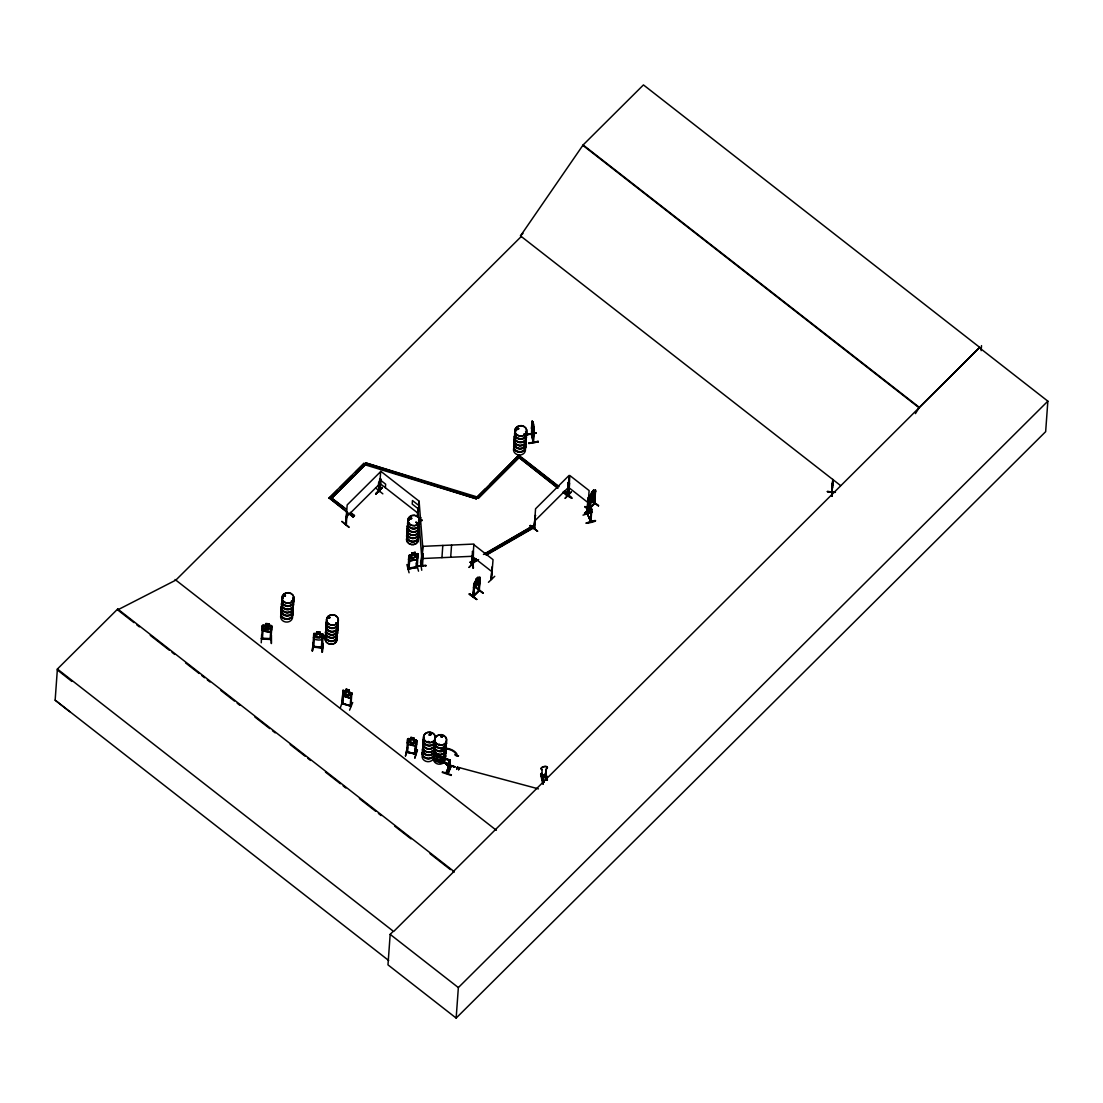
<?xml version="1.0" encoding="UTF-8"?>
<svg xmlns="http://www.w3.org/2000/svg" width="1103" height="1103" viewBox="0 0 1103 1103"><rect width="100%" height="100%" fill="white"/><g stroke="black" fill="none" stroke-linecap="round" stroke-linejoin="round"><path stroke-width="1.5" d="M425.91 566.06L425.896 565.343L416.341 565.908M379.928 490.766L379.074 490.945M832.6 481.639L833.22 480.012L831.883 492.972M262.39 639.051L263.314 626.532L262.445 626.49L263.314 626.532M262.514 639.023L262.362 638.237M271.035 639.175L270.207 638.609M270.952 626.931L271.793 627.262L270.952 626.931L270.152 639.464M271.366 635.094L271.366 643.559L271.297 634.873M271.435 630.006L270.387 631.495C268.153 634.28 259.508 627.897 263.162 631.081L270.456 631.55L271.531 629.992M263.562 624.987L262.404 625.539L270.869 625.401M265.699 623.595L268.829 623.774L265.699 623.595L265.685 625.249M268.718 623.829L268.608 625.415L270.152 625.911L269.945 628.724L268.291 629.827L265.368 629.661L263.879 628.365L264.086 625.566L265.685 625.153M271.531 630.116L271.821 625.98L270.814 625.539M284.105 595.703L284.326 595.882M284.05 595.427L285.208 595.096M285.443 595.344L285.098 596.116M291.275 601.245L292.047 600.652M328.211 617.39L328.873 618.383L329.825 617.887M329.245 617.914L328.432 617.322L329.452 616.867M329.011 616.977L329.618 617.708L328.818 617.887M336.649 623.195L335.836 623.498L336.415 622.74M336.139 622.699L336.539 623.388M409.585 517.776L411.088 518.438M417.279 523.387L417.858 523.429M517.348 428.695C519.348 427.619 516.783 429.784 516.88 427.95M517.859 427.633L517.073 428.736M524.683 433.989L524.146 434.168M524.614 434.292L525.042 434.127M525.097 434.017L524.118 433.782M69.696 711.669L55.15 700.171L57.384 669.038L117.718 609.008L453.981 871.467L453.926 872.349L453.126 871.742L979.712 347.376L643.449 84.917L583.115 144.948L520.561 235.794L521.347 236.414L175.832 580.123L117.663 609.904L133.959 622.616M117.663 609.904L117.718 609.008M261.659 634.625L261.259 642.773M262.114 629.565L262.404 625.442L261.645 639.064L270.924 639.464L271.807 626.973M266.306 623.94L268.181 624.05M268.718 625.373L268.829 623.774M271.021 639.478L270.869 638.637L261.701 638.154L261.59 639.009M312.411 651.101L313.197 642.47L312.411 650.839M320.146 632.157L317.03 631.798L317.016 633.453L313.748 633.549L312.88 647.061L313.707 646.303L313.735 647.213L314.645 634.652L313.748 634.859L314.645 634.652M313.748 647.13L313.707 646.303L321.318 647.185M317.03 631.798L316.906 633.384L315.417 633.715L315.224 636.514L316.699 637.851L319.622 638.113L321.276 637.051L321.469 634.253L319.939 633.605M350.437 512.371L354.449 515.515L353.194 517.1L329.135 497.922L363.866 463.37L476.344 498.818L365.231 464.846L363.866 463.37M319.939 633.701L320.16 632.074M330.335 497.095L346.425 509.241M322.379 647.144L321.359 647.875L322.269 635.314L323.124 635.383L322.269 635.314M312.811 646.758L322.324 647.888L323.151 634.377L313.748 633.549M323.041 634.39C324.682 640.705 319.318 640.746 314.424 639.257L313.459 637.672M323.248 643.601L322.021 651.68M322.724 643.545L322.021 651.873M346.328 523.966L345.694 524.601L346.949 511.571L346.397 523.98L345.446 524.408L346.052 523.318L345.529 524.242M345.763 524.532L347.169 504.926L380.673 471.588M346.949 511.571L345.97 523.801M353.194 517.1L354.449 515.515M343.846 691.512L342.909 691.54L343.846 691.512L342.73 704.045L342.04 703.728L343.019 690.23L351.94 693.056M343.116 690.271L341.958 703.755M343.019 703.204L342.302 702.956M340.455 707.519L343.088 699.426M349.017 690.092L348.865 691.691L350.354 692.574L350.147 695.373L348.576 696.103L345.804 695.221L344.412 693.553L344.605 690.754L346.135 690.712L346.135 689.141L349.113 690.078L349.003 691.581M365.272 464.473L331.741 498.184L365.245 464.859L365.838 462.929L476.951 496.888L478.33 498.377L365.838 462.929M349.582 710.167L352.698 702.473M351.071 693.815L351.898 694.077L351.071 693.815L350.161 706.403L350.878 706.623L351.843 693.042M351.802 693.139L350.589 698.378L343.612 696.158L342.702 694.338M375.627 487.967L382.838 493.841M379.363 490.697L375.944 493.717M378.412 491.318C380.052 493.813 377.267 483.859 379.211 481.06M378.632 491.828L378.412 491.193M380.135 479.005L378.812 491.731M379.225 488.891L379.763 480.481M379.28 491.331L380.687 471.188L419.237 501.272L417.885 517.293M379.708 491.083L380.811 479.102L380.163 478.605L379.584 479.571M380.811 479.102L380.011 491.359L379.115 491.111M382.176 487.609L375.916 493.896M380.218 489.732L382.245 487.457M385.374 487.719L385.636 484.162L380.618 480.246M406.897 564.557L409.075 572.788M408.262 568.665L409.075 568.541M408.951 555.567L408.013 569.065L417.237 567.3L418.037 553.913L408.841 555.567L408.551 559.607L409.599 560.917M408.22 569.065L417.155 567.356M409.751 556.395L408.91 556.56L409.751 556.395L409.075 568.417M409.82 556.684L408.951 568.886M415.018 553.968L415.114 552.369L412.053 552.961L411.943 554.451M412.067 554.575L412.053 552.961M417.224 516.797L418.051 508.18L417.83 516.19M414.921 554.037L415.114 552.369M417.637 517.114L418.051 508.18M416.258 562.944L418.52 571.189M417.196 554.974L416.507 567.521C415.486 565.936 418.671 552.768 417.265 555.264M392.585 931.966L390.172 934.365L387.98 964.863L456.159 1018.083L1045.658 431.659L1047.85 401.161L979.671 347.941M417.127 566.983L416.286 566.68L416.507 567.48M417.113 553.568L418.023 553.816L416.603 559.483M405.546 755.858L407.131 747.834M415.983 753.887L406.58 752.218L407.669 738.762L415.941 739.961L416.879 740.692L416.562 744.815M415.459 745.945L416.479 744.69L415.514 746.111L408.303 744.594L407.352 742.884L407.765 738.803M408.455 739.892L407.531 739.989L408.455 739.892L407.558 752.425L406.869 751.446M420.822 565.674L422.063 552.782L420.836 565.77M421.263 565.742L422.67 546.137L419.099 501.286M472.47 564.281L473.876 544.055L422.918 546.343L421.649 566.335C420.505 564.571 423.979 551.748 422.421 554.051M421.732 570.251L420.533 561.937M421.291 565.384L422.477 566.253L423.249 553.72M410.44 744.952L410.881 737.383L413.956 738.017L413.308 745.559M415.914 741.478L414.962 753.969C413.694 751.832 417.61 739.892 415.845 741.767M417.499 750.012L414.921 757.858M414.893 753.625L415.996 753.39L415.914 754.162L416.769 740.692M441.931 557.649L442.813 545.447M454.905 766.806L445.736 764.186L454.905 766.806L434.858 759.76L434.996 759.085L449.748 764.089M449.155 760.008L449.859 760.78L435.147 755.693L435.285 755.017L450.052 759.981L449.583 764.82M450.686 557.249L451.568 545.061M442.441 771.852L451.417 774.913M446.412 773.203L449.721 765.358M447.266 765.413C447.184 763.345 447.446 767.123 449.486 766.171M447.501 773.727L450.796 765.73M449.583 763.345C446.715 778.015 451.375 765.317 448.452 763.731M448.866 770.046L448.08 769.977L448.576 763.014L449.679 763.524L449.114 764.462M448.673 763.193C447.832 777.822 450.603 764.158 450.052 759.981M448.452 769.094L449.362 760.27L448.99 764.103M469.092 567.452L475.365 560.931L469.106 567.19M478.605 559.593L471.284 563.812L470.264 562.061L476.124 558.683M471.284 563.812L470.264 562.061M469.423 593.897L476.689 599.494L469.078 594.241M472.567 563.991L471.532 564.005L472.484 551.5L473.366 551.748L472.484 551.5M472.76 564.198C471.588 557.608 474.773 539.546 472.732 564.515M559.056 486.616L518.837 455.222L476.923 497.274L485.306 488.946M472.346 559.566L473.463 567.948M473.849 595.758L473.187 596.792L474.442 583.763L474.125 584.535M474.442 583.763L472.939 596.599L473.835 583.363L479.336 577.379M473.504 595.923L474.869 582.343L476.124 579.378M477.93 578.785L478.04 577.283L475.986 579.323L475.876 580.826M476.372 579.213L477.613 577.986M479.198 589.871L478.481 591.015L479.102 590.381M478.537 590.905L479.984 578.179L479.364 590.698L473.256 596.723M479.888 577.352L478.895 591.111M473.656 595.579L479.005 590.422L480.039 577.324L479.309 577.462M482.935 593.207L475.751 587.499L482.99 592.931M456.159 1018.083L458.352 987.585L1047.85 401.161M488.45 582.301L494.751 576.29M491.455 579.53L493.041 559.662L473.766 544.62M491.056 579.337L492.186 566.832L491.097 579.309L491.442 578.551M490.09 484.176L518.837 455.222M478.33 498.377L520.244 456.325L478.357 497.991M536.058 432.955L526.696 434.541M531.494 428.033L532.073 421.112L533.342 424.752M532.184 421.098L531.825 434.83M531.425 434.982L532.101 421.953L532.611 422.642M531.756 434.927L532.17 428.75M532.97 434.251C530.612 407.09 533.7 451.403 531.922 429.37M532.253 430.721L532.459 427.923L532.859 433.258M532.749 423.924L533.383 431.811L532.639 435.409L532.087 432.679M532.225 425.372C534.472 441.807 533.425 416.576 532.79 423.428L532.418 422.573M532.239 432.927C535.782 444.881 529.619 419.416 532.087 431.204M533.356 426.461L533.149 429.26L532.129 426.571M533.369 424.255L533.521 425.979M532.997 441.159L533.19 442.344L534.1 429.15M532.983 441.503L534.004 429.177M534.362 429.991L533.866 429.301L533.507 442.289L531.701 433.727M530.019 525.855L537.602 531.163L529.991 525.91M538.057 441.269L538.14 441.972L528.668 443.103L538.071 441.338M483.445 554.451L533.245 525.745L484.893 553.996M534.693 527.923L534.514 527.11L533.824 528.213L535.341 515.432L534.734 527.951L534.142 528.475L535.341 515.432M534.155 528.392L535.562 508.786L569.065 475.448L567.673 495.192C560.807 492.2 580.399 504.043 567.921 494.544M542.304 774.251C539.436 774.32 542.593 772.555 541.918 776.333L546.302 774.995L546.247 775.795L541.545 776.54L541.973 775.699M541.449 773.41L543.186 782.413M565.163 498.349L571.451 491.828L565.191 498.101M545.365 773.41L546.536 778.539L545.778 772.72L547.212 779.986M567.094 495.702L568.293 482.673L567.245 495.619L563.178 492.007M567.728 494.999L568.293 482.673M590.946 521.209L587.32 514.053L589.126 490.573L569.851 475.531L568.5 495.661L569.644 483.197M571.23 497.701L563.991 491.841M584.921 506.787L592.339 512.275L584.99 506.511M589.926 508.345L584.521 513.46L589.76 507.987M586.3 523.029C601.948 517.555 594.931 522.974 586.286 522.974M588.051 497.949L587.113 510.206L587.802 509.724M587.168 510.151L588.257 497.729M587.609 514.246L587.802 514.012M588.12 505.077L588.271 500.996L591.773 509.545L590.932 521.829L587.444 513.584M588.064 514.177L587.651 514.811L588.451 508.552M588.051 514.743L588.588 501.741L589.085 507.711L590.684 510.262L590.601 504.126L589.581 501.548M589.388 496.253L588.988 501.741L589.443 496.198L595.496 490.049L594.655 503.051L590.395 507.477M589.03 508.345L588.533 509.421L589.209 508.717M589.471 503.051L590.022 496.584L589.719 497.343M589.016 509.09L589.181 508.345M590.022 496.584L589.402 503.216L588.837 502.403M590.27 496.777L589.14 508.786M589.498 508.469L588.781 509.614L589.443 508.566M590.85 501.341L590.753 503.023L592.766 500.927L594.048 495.109L591.263 496.901L590.16 499.149L590.822 502.899M591.429 493.634L593.552 490.035L594.145 493.923L591.167 498.115L590.974 500.9L592.849 498.956L593.042 496.143L590.257 497.963L591.608 492.117M591.18 502.306L592.38 501.052M591.925 492.007L593.124 490.766M591.222 507.352L590.725 521.085M590.946 521.264L590.615 521.926L591.525 508.745L590.918 521.705M592.876 499.438L592.683 500.872M593.373 491.662L593.483 490.159M592.035 512.261L583.004 515.142M590.656 507.67L594.862 503.437L595.468 490.918L593.979 503.768L594.82 503.409M595.344 490.077L594.393 503.85M592.325 501.313L598.515 505.629M835.371 492.379L827.443 491.414M832.365 484.534L831.993 491.828M832.544 482.425L831.952 495.84M831.621 495.812L832.806 479.543M915.421 413.611L919.364 407.393L979.712 347.376M981.146 350.657L981.518 345.611M832.668 483.155L831.648 496.295M832.31 485.982L832.517 483.404M832.227 487.374L832.241 485.858M827.415 491.717L835.412 491.924M831.814 491.938L832.806 479.46M832.572 487.471L832.172 488.188M833.22 480.012L832.82 480.743M831.993 496.322L832.42 491.869M313.169 642.456L312.342 651.032M320.049 633.66L323.151 634.377M321.952 651.928L322.765 643.297M322.476 651.942L323.207 643.559M827.429 491.593L835.385 492.241M428.695 741.961L427.757 741.699L428.626 741.478M429.605 733.523L430.005 734.474M430.046 734.129L429.825 733.481L430.473 734.184M430.942 734.019L431.011 733.33M439.008 744.346L439.918 744.663M441.241 735.742L441.724 736.818L442.11 735.784M441.159 736.018L442.096 735.935M442.344 736.377L441.683 735.48M442.565 736.239L442.386 736.859M587.361 513.612L590.588 521.843M456.945 768.488L456.67 769.398L457.428 767.123L538.402 788.866M434.885 759.347L449.597 764.448L448.576 763.014M545.337 774.871L546.371 768.722A3.199 1.475 -12.9 0 0 546.523 766.557A3.199 1.475 -12.9 0 0 542.097 767.274A3.199 1.475 -12.9 0 0 541.945 769.425L542.207 775.381L545.337 774.871L546.399 768.888A3.199 1.475 -12.9 0 0 546.564 766.737A3.199 1.475 -12.9 0 0 542.138 767.44A3.199 1.475 -12.9 0 0 541.987 769.604L541.945 769.425M407.641 738.858L408.786 738.458M413.956 738.017L410.867 737.466M413.818 739.603L415.238 740.375L415.031 743.174L413.418 744.056L410.55 743.45L409.103 741.933L409.31 739.134L410.881 738.955M415.941 739.961L416.879 740.692M405.421 756.065L407.6 747.696M407.503 752.37L407.627 751.57M414.893 758.119L417.031 749.682M531.246 433.631L531.77 434.816M449.914 760.243L435.285 755.017M589.181 499.052L594.545 491.938M473.463 587.43L474.166 588.299L479.005 583.473L479.75 581.35M442.248 772.445L451.251 775.464M472.153 564.515L472.787 563.991L471.532 564.005M365.231 464.846L365.81 463.301M476.344 498.818L476.951 496.888M284.464 595.937L285.07 595L285.415 595.799M328.473 617.184L328.68 617.97M409.861 517.569L410.481 518.507M410.316 518.396L411.061 517.652L410.867 518.327M346.039 690.643L346.108 689.223L349.113 690.078M343.088 703.3L342.895 703.549M350.589 698.378L343.64 696.076L342.84 694.283M476.661 599.481L469.395 593.704L476.703 599.26M537.547 531.177L530.336 525.318M448.301 764.186L448.673 763.317M445.929 773.231L449.224 765.372L445.943 773.217M446.343 773.341L449.624 765.261M447.418 773.741L450.769 765.703M440.952 735.866L440.91 736.707M442 736.735L442.248 736.156M454.753 767.15L445.75 764.007M457.097 768.033L457.455 767.164M533.824 433.162L533.411 433.837L531.894 425.124L531.88 427.468M531.784 424.021C531.88 418.478 537.602 447.542 532.197 423.345M589.526 496.267L590.243 495.068M589.416 502.885L594.917 496.805M588.616 508.786L588.947 509.517M416.631 559.579L417.761 557.939M472.925 596.516L479.364 590.229M566.845 495.399L567.7 494.654M592.256 512.33L584.935 506.746M284.105 594.889L283.705 595.675M284.271 594.655L283.967 595.551M291.881 601.425L291.95 600.928M410.013 517.5L410.054 518.355M518.231 428.653L516.631 428.543M588.326 507.311L588.078 504.995L590.698 513.46L591.236 512.743M471.588 563.206L471.739 564.074L472.387 563.137M429.687 733.343L430.597 733.164M430.46 734.281L430.901 733.205M427.812 741.588L428.791 741.809M442.468 736.611L441.117 736.776M531.26 433.713L533.163 442.248M595.717 491.111L594.917 491.497M589.733 500.955C591.691 501.134 596.957 490.27 594.434 496.212L589.76 501.12L589.167 500.21M590.422 507.159L594.627 502.678M590.684 507.352L594.324 503.519M598.46 505.905L591.415 500.045M347.197 511.764L346.383 512.137M375.613 493.675L381.859 487.388M419.237 520.313L420.974 517.693M535.589 515.625L534.776 515.997M480.232 578.372L479.419 578.744M476.013 587.265L482.99 593.111M584.549 513.433L589.76 508.193M523.001 233.367L520.478 235.877L840.527 485.527M329.108 498.308L337.518 489.953M339.903 487.567L351.871 475.655M355.456 472.084L363.838 463.756M346.287 517.114L379.79 483.79M534.693 520.988L568.197 487.65M473.656 584.811L479.86 578.675M567.232 495.15L568.417 493.923M568.39 494.309L567.176 495.523L563.15 492.393M453.981 871.467L393.647 931.497L57.384 669.038M406.773 751.888L415.734 753.721M261.466 638.678L262.349 638.665M321.318 647.061L321.359 647.875M322.2 647.902L312.976 647.158M262.845 630.64L269.201 625.291M350.988 706.168L342.04 703.728M567.273 495.178L567.507 494.365M598.515 505.808L591.167 500.128M439.876 744.58L439.077 744.401M408.868 555.664L409.958 554.837M415.776 754.176L406.745 752.26M542.952 784.109L540.649 774.499L541.366 774.403M470.236 562.433L476.096 559.056M471.312 563.426L477.172 560.048M485.954 554.988L534.293 527.124L533.245 525.745M487.388 554.519L534.266 527.496M350.134 705.534L351.14 705.865M412.039 554.492L410.481 555.278L410.275 558.077L411.722 558.987L416.189 556.946L416.382 554.147L414.893 553.94M409.916 517.293L410.606 517.183M285.07 596.02L283.774 595.606M328.735 617.17L329.425 617.225M329.232 618.08L329.825 617.156M407.972 568.707L417.292 566.928M430.046 734.377L430.901 734.364M442.165 736.887L441.297 736.901M542.18 774.278L543.724 782.234M588.202 507.325L590.698 513.46M591.773 509.545L591.167 508.924M586.3 523.263L595.33 520.602M471.698 563.578L472.429 563.633M594.779 490.201L595.496 490.049M412.081 553.044L415.128 552.465M409.53 560.986L416.7 559.607L409.53 560.986L408.551 559.607M416.245 566.873L408.786 568.086M532.322 421.443L533.824 427.771M533.521 424.503L532.983 421.773M533.838 427.757L534.128 429.219L533.494 425.937M526.683 434.83L536.058 433.245M526.586 434.375L536.072 432.996M526.669 434.72L536.044 433.134M528.778 443.558L538.14 441.945M542.166 775.202L545.296 774.706M270.828 639.506L271.076 638.734M419.071 520.271L422.311 520.285L419.126 520.451M419.112 520.588L422.297 520.464M425.882 565.591L416.369 566.515M422.049 558.545L472.994 556.257M422.311 565.439L422.504 566.197M474.676 585.141L477.544 583.404L478.854 578.372L477.861 578.896L478.04 577.283L475.986 579.323M410.84 739.451L413.708 740.044M410.633 742.25L413.501 742.857M407.696 751.791L414.949 754.038M592.325 497.701L593.497 498.018L591.87 498.501L590.119 501.589L591.498 498.57L590.339 498.266M531.536 434.017L533.521 442.096M343.088 703.424L350.134 705.672M350.933 706.196L341.985 703.314M448.976 760.436L449.845 760.767M448.48 763.221L449.61 763.731M447.349 765.206L449.583 765.951M271.007 639.133L261.508 638.568M411.047 517.376L411.309 517.734M270.814 625.456L271.821 626.09M379.887 478.812L380.604 479.322M382.217 487.705L375.985 493.992M583.115 144.948L919.364 407.393M583.073 145.513L919.323 407.972M568.983 487.733L588.244 502.775M564.405 490.794L567.08 492.889M518.81 455.608L520.216 456.711M521.554 457.745L557.691 485.954M557.828 487.829L519.017 457.538L557.801 488.215M418.878 505.532L412.467 500.514L412.205 504.085L418.63 509.09M379.818 483.39L418.354 513.474L421.787 558.325M472.897 556.822L492.172 571.864M331.672 498.129L343.709 507.532M350.409 512.757L354.421 515.887M329.135 497.922L346.535 511.502M349.21 513.598L353.222 516.728M175.046 579.502L496.364 830.297M136.675 624.739L139.392 626.862M150.256 635.342L169.269 650.177M171.985 652.3L174.701 654.424M185.566 662.903L199.147 673.506M201.863 675.629L204.579 677.752M207.295 679.862L210.011 681.985M220.876 690.464L234.456 701.067M237.173 703.19L239.902 705.313M254.834 716.964L269.78 728.628M272.496 730.751L275.212 732.875M290.144 744.525L305.09 756.189M307.806 758.312L310.522 760.436M325.468 772.086L340.4 783.75M343.116 785.874L345.832 787.997M359.413 798.6L375.709 811.312M378.426 813.435L381.142 815.558M394.722 826.161L411.033 838.873M430.046 853.722L450.41 869.619M390.172 934.365L458.352 987.585M55.15 700.171L388.697 960.506M57.315 669.935L71.86 681.433M594.489 492.048L595.137 492.862M313.569 637.589L314.493 639.216M407.379 742.802L408.386 744.566M589.664 502.403L590.27 504.471L589.636 502.899M545.778 772.72L547.419 780.055M545.516 775.368L546.592 780.193M545.172 775.244L546.302 780.138M544.896 775.478L545.999 780.276M544.785 775.478L545.902 780.29M542.662 775.85L544.11 782.275L541.945 774.127M541.931 775.96L543.503 782.358M541.09 773.479L543.269 783.971L541.021 774.265M473.077 567.962L472.291 559.359L472.939 568.004M418.244 508.717L418.299 509.476M421.732 552.796L421.801 553.554M533.714 429.701L533.728 432.059M336.953 623.278A5.97 5.239 4.1 0 1 335.753 630.268A5.97 5.239 4.1 0 1 327.715 629.703A5.97 5.239 4.1 0 1 327.508 622.616M337.849 621.72A5.97 5.239 4.1 0 1 331.838 628.558A5.97 5.239 4.1 0 1 326.846 620.948M336.911 623.843A5.97 5.239 4.1 0 1 335.712 630.833A5.97 5.239 4.1 0 1 327.674 630.268A5.97 5.239 4.1 0 1 327.467 623.181M336.732 626.532A5.984 5.253 4.1 0 1 335.533 633.549A5.984 5.253 4.1 0 1 327.467 632.984A5.984 5.253 4.1 0 1 327.26 625.87A5.984 5.253 4.1 0 0 327.453 633.122A5.984 5.253 4.1 0 0 335.533 633.701A5.984 5.253 4.1 0 0 336.718 626.683M337.008 623.609A6.067 5.322 4.1 0 1 335.795 630.695A6.067 5.322 4.1 0 1 327.619 630.13A6.067 5.322 4.1 0 1 327.412 622.933M337.959 621.32A6.067 5.322 4.1 0 1 331.865 628.269A6.067 5.322 4.1 0 1 326.791 620.534M338.194 622.492A5.97 5.239 4.1 0 1 331.107 627.883A5.97 5.239 4.1 0 1 326.888 620.382M337.035 634.28A6.067 5.322 4.1 0 1 330.941 641.229A6.067 5.322 4.1 0 1 325.868 633.494M337.16 631.316A5.97 5.239 4.1 0 1 331.162 638.141A5.97 5.239 4.1 0 1 326.157 630.544M336.953 634.115A5.97 5.239 4.1 0 1 330.955 640.953A5.97 5.239 4.1 0 1 325.964 633.343M336.911 634.68A5.97 5.239 4.1 0 1 330.914 641.519A5.97 5.239 4.1 0 1 325.923 633.908M337.049 638.72A5.984 5.253 4.1 0 1 329.949 644.138A5.984 5.253 4.1 0 1 325.702 636.721A5.984 5.253 4.1 0 0 329.949 644.138A5.984 5.253 4.1 0 0 337.049 638.844M336.677 626.973A5.97 5.239 4.1 0 1 335.491 633.963A5.97 5.239 4.1 0 1 327.453 633.398A5.97 5.239 4.1 0 1 327.246 626.311M337.27 630.916A6.067 5.322 4.1 0 1 331.176 637.865A6.067 5.322 4.1 0 1 326.102 630.13M337.201 630.751A5.97 5.239 4.1 0 1 331.975 637.589A5.97 5.239 4.1 0 1 325.702 631.261M446.026 744.939A6.067 5.322 4.1 0 1 441.2 751.639A6.067 5.322 4.1 0 1 434.168 746.428M445.736 747.972A5.984 5.253 4.1 0 1 440.194 754.645A5.984 5.253 4.1 0 1 434.196 748.082M445.722 747.779A5.956 5.225 4.1 0 1 440.194 754.424A5.956 5.225 4.1 0 1 434.237 747.889M446.274 741.395A6.067 5.322 4.1 0 1 441.448 748.11A6.067 5.322 4.1 0 1 434.43 742.898M445.97 744.594A5.984 5.253 4.1 0 1 441.214 751.198A5.984 5.253 4.1 0 1 434.279 746.069M446.177 741.781A5.984 5.253 4.1 0 1 441.407 748.399A5.984 5.253 4.1 0 1 434.485 743.257A5.984 5.253 4.1 0 1 426.365 745.256A5.984 5.253 4.1 0 1 423.938 738.1M446.039 744.759A6.067 5.322 4.1 0 1 441.2 751.474A6.067 5.322 4.1 0 1 434.182 746.262M446.219 741.23A5.984 5.253 4.1 0 1 441.448 747.834A5.984 5.253 4.1 0 1 434.527 742.691M445.24 754.742A5.984 5.253 4.1 0 1 442.661 760.684M435.423 759.912A5.984 5.253 4.1 0 1 433.548 756.217M445.336 754.535A6.067 5.322 4.1 0 1 442.717 760.546M438.139 761.125A6.067 5.322 4.1 0 1 436.664 760.615M435.382 759.774A6.067 5.322 4.1 0 1 433.479 756.024M445.047 757.568A5.984 5.253 4.1 0 1 440.276 764.186A5.984 5.253 4.1 0 1 433.355 759.043M445.681 748.289A5.956 5.225 4.1 0 1 440.938 754.866A5.956 5.225 4.1 0 1 434.044 749.75A5.956 5.225 4.1 0 1 426.613 752.039A5.956 5.225 4.1 0 1 422.932 745.876M444.936 749.888A6.067 5.322 4.1 0 1 441.517 757.733A5.984 5.253 4.1 0 0 444.854 750.123M438.387 757.761A6.067 5.322 4.1 0 1 436.912 757.237M435.63 756.41A6.067 5.322 4.1 0 1 433.879 751.281M445.281 754.19A5.984 5.253 4.1 0 1 442.703 760.119M435.464 759.347A5.984 5.253 4.1 0 1 433.589 755.652M434.679 755.472A5.984 5.253 4.1 0 1 433.948 751.488M444.895 749.557A5.984 5.253 4.1 0 1 441.517 757.292M435.713 755.982A5.984 5.253 4.1 0 1 433.989 750.936M434.872 744.994A6.067 5.322 4.1 0 1 426.833 748.62A6.067 5.322 4.1 0 1 423.649 741.064M435.12 741.63A6.067 5.322 4.1 0 1 427.068 745.256A6.067 5.322 4.1 0 1 423.883 737.7M429.039 734.984A6.067 5.322 4.1 0 1 430.611 735.149M434.803 744.787A5.984 5.253 4.1 0 1 426.875 748.358A5.984 5.253 4.1 0 1 423.731 740.899M435.051 741.423A5.984 5.253 4.1 0 1 427.109 744.994A5.984 5.253 4.1 0 1 423.979 737.535M429.053 734.86A5.984 5.253 4.1 0 1 430.611 735.025M434.292 746.455A6.067 5.322 4.1 0 1 425.427 748.11A6.067 5.322 4.1 0 1 424.558 740.127M433.879 757.761A5.984 5.253 4.1 0 1 425.937 761.332A5.984 5.253 4.1 0 1 422.807 753.887M434.182 754.59A6.067 5.322 4.1 0 1 426.144 758.216A6.067 5.322 4.1 0 1 422.959 750.66M434.113 754.383A5.984 5.253 4.1 0 1 426.185 757.954A5.984 5.253 4.1 0 1 423.042 750.495M433.769 752.853A5.984 5.253 4.1 0 1 425.675 754.852A5.984 5.253 4.1 0 1 423.249 747.696M433.81 752.287A5.984 5.253 4.1 0 1 426.42 754.576A5.984 5.253 4.1 0 1 422.739 748.399M433.865 752.522A6.067 5.322 4.1 0 1 425.661 754.549A6.067 5.322 4.1 0 1 423.194 747.296M433.52 756.217A5.984 5.253 4.1 0 1 425.427 758.216A5.984 5.253 4.1 0 1 423 751.06M526.283 431.907A5.97 5.239 4.1 0 1 520.285 438.746A5.97 5.239 4.1 0 1 515.28 431.149M517.307 429.122A5.97 5.239 4.1 0 1 518.7 428.543M525.552 431.245A5.97 5.239 4.1 0 1 524.352 438.222A5.97 5.239 4.1 0 1 516.314 437.657A5.97 5.239 4.1 0 1 516.107 430.584M517.266 429.687A5.97 5.239 4.1 0 1 518.658 429.108M526.352 432.086A6.067 5.322 4.1 0 1 519.472 438.925A6.067 5.322 4.1 0 1 516.052 430.156M517.238 429.26A6.067 5.322 4.1 0 1 518.658 428.653M525.414 434.196A6.067 5.322 4.1 0 1 524.201 441.283A6.067 5.322 4.1 0 1 516.039 440.717A6.067 5.322 4.1 0 1 515.818 433.52A5.97 5.239 4.1 0 0 516.121 440.469A5.97 5.239 4.1 0 0 524.159 441.021A5.97 5.239 4.1 0 0 525.345 434.044M525.304 434.61A5.97 5.239 4.1 0 1 524.118 441.586A5.97 5.239 4.1 0 1 516.08 441.021A5.97 5.239 4.1 0 1 515.859 433.948M525.828 438.539A5.984 5.253 4.1 0 1 519.803 445.405A5.984 5.253 4.1 0 1 514.784 437.767M525.814 438.801A5.984 5.253 4.1 0 1 519.789 445.667A5.984 5.253 4.1 0 1 514.77 438.029M525.428 445.047A6.067 5.322 4.1 0 1 519.334 451.996A6.067 5.322 4.1 0 1 514.26 444.261M525.552 442.069A5.97 5.239 4.1 0 1 519.554 448.907A5.97 5.239 4.1 0 1 514.563 441.297M525.662 446.219A5.97 5.239 4.1 0 1 518.575 451.61A5.97 5.239 4.1 0 1 514.356 444.109M525.621 446.784A5.97 5.239 4.1 0 1 518.534 452.175A5.97 5.239 4.1 0 1 514.315 444.661M524.435 446.894A5.984 5.253 4.1 0 1 523.249 453.898A5.984 5.253 4.1 0 1 515.17 453.333A5.984 5.253 4.1 0 1 514.963 446.232M525.662 441.848A6.067 5.322 4.1 0 1 519.554 448.797A6.067 5.322 4.1 0 1 514.481 441.062M525.593 441.503A5.97 5.239 4.1 0 1 519.596 448.342A5.97 5.239 4.1 0 1 514.605 440.731M525.773 438.966A5.97 5.239 4.1 0 1 519.775 445.805A5.97 5.239 4.1 0 1 514.784 438.194M415.955 522.422A5.97 5.239 4.1 0 1 418.451 529.867A5.97 5.239 4.1 0 1 409.847 531.26A5.97 5.239 4.1 0 1 408.855 523.567M417.292 522.629A5.97 5.239 4.1 0 1 417.885 530.033A5.97 5.239 4.1 0 1 409.475 530.405A5.97 5.239 4.1 0 1 408.882 523.015M416.024 521.981A6.067 5.322 4.1 0 1 418.561 529.537A6.067 5.322 4.1 0 1 409.82 530.97A6.067 5.322 4.1 0 1 408.799 523.153M419.264 521.54A5.97 5.239 4.1 0 1 413.267 528.378A5.97 5.239 4.1 0 1 408.275 520.768M410.288 518.755A5.97 5.239 4.1 0 1 411.681 518.162M418.533 520.864A5.97 5.239 4.1 0 1 417.334 527.854A5.97 5.239 4.1 0 1 409.296 527.289A5.97 5.239 4.1 0 1 409.089 520.202M410.261 519.32A5.97 5.239 4.1 0 1 411.653 518.727M419.347 521.705A6.067 5.322 4.1 0 1 412.453 528.558A6.067 5.322 4.1 0 1 409.048 519.789M410.233 518.879A6.067 5.322 4.1 0 1 411.64 518.286M418.809 528.172A5.984 5.253 4.1 0 1 412.784 535.038A5.984 5.253 4.1 0 1 407.779 527.399M418.795 528.42A5.984 5.253 4.1 0 1 412.77 535.286A5.984 5.253 4.1 0 1 407.752 527.648M418.726 536.044A6.067 5.322 4.1 0 1 411.529 541.518A6.067 5.322 4.1 0 1 407.241 533.893M418.533 531.701A5.97 5.239 4.1 0 1 412.536 538.54A5.97 5.239 4.1 0 1 407.545 530.929M418.644 535.851A5.97 5.239 4.1 0 1 411.557 541.242A5.97 5.239 4.1 0 1 407.338 533.728M418.602 536.416A5.97 5.239 4.1 0 1 411.516 541.807A5.97 5.239 4.1 0 1 407.297 534.293M418.12 537.768A5.984 5.253 4.1 0 1 411.322 544.524A5.97 5.239 4.1 0 1 407.958 535.989M407.945 535.851A5.984 5.253 4.1 0 0 411.322 544.524A5.97 5.239 4.1 0 0 418.092 537.892M418.713 536.21A6.067 5.322 4.1 0 1 411.516 541.697A6.067 5.322 4.1 0 1 407.228 534.059M418.644 531.481A6.067 5.322 4.1 0 1 412.55 538.429A6.067 5.322 4.1 0 1 407.476 530.695M418.575 531.136A5.97 5.239 4.1 0 1 412.577 537.974A5.97 5.239 4.1 0 1 407.586 530.364M418.74 528.613A5.942 5.212 4.1 0 1 412.756 535.41A5.942 5.212 4.1 0 1 407.793 527.841M293.412 598.984A5.97 5.239 4.1 0 1 286.642 605.726A5.97 5.239 4.1 0 1 283.278 597.095M292.681 598.309A5.97 5.239 4.1 0 1 289.675 606.154A5.97 5.239 4.1 0 1 281.789 601.438M281.885 600.073A5.97 5.239 4.1 0 1 283.237 597.647M293.164 602.348A5.97 5.239 4.1 0 1 287.952 609.201A5.97 5.239 4.1 0 1 281.679 602.872M292.433 601.686A5.97 5.239 4.1 0 1 287.911 609.766A5.97 5.239 4.1 0 1 282.134 602.141M292.957 605.616A5.984 5.253 4.1 0 1 286.932 612.482A5.984 5.253 4.1 0 1 281.913 604.954M281.927 604.844A5.984 5.253 4.1 0 0 286.932 612.482A5.984 5.253 4.1 0 0 292.943 605.726M292.543 601.273A6.067 5.322 4.1 0 1 288.724 609.394A6.067 5.322 4.1 0 1 281.582 603.051M292.778 597.895A6.067 5.322 4.1 0 1 291.578 604.995A6.067 5.322 4.1 0 1 283.402 604.416A6.067 5.322 4.1 0 1 283.195 597.233M292.543 612.289A6.067 5.322 4.1 0 1 285.663 619.141A6.067 5.322 4.1 0 1 282.244 610.359M292.681 609.146A5.97 5.239 4.1 0 1 286.683 615.984A5.97 5.239 4.1 0 1 281.692 608.373M292.791 613.296A5.97 5.239 4.1 0 1 285.705 618.686A5.97 5.239 4.1 0 1 281.486 611.172M292.75 613.861A5.97 5.239 4.1 0 1 285.663 619.252A5.97 5.239 4.1 0 1 281.444 611.738M291.578 613.971A5.984 5.253 4.1 0 1 290.379 620.975A5.984 5.253 4.1 0 1 282.313 620.41A5.984 5.253 4.1 0 1 282.092 613.296M292.805 608.746A6.067 5.322 4.1 0 1 286.697 615.695A6.067 5.322 4.1 0 1 281.637 607.974M292.722 608.58A5.97 5.239 4.1 0 1 286.725 615.419A5.97 5.239 4.1 0 1 281.734 607.808M292.902 606.043A5.97 5.239 4.1 0 1 286.904 612.882A5.97 5.239 4.1 0 1 281.913 605.271M265.658 625.649L265.451 628.462L268.374 628.627L268.58 625.828L265.658 625.649M316.988 633.853L316.782 636.652L319.705 636.914L319.911 634.115L316.988 633.853M317.636 632.143L319.47 632.819L317.636 632.143M341.958 521.443C350.382 529.275 352.767 529.44 341.902 521.512M346.094 691.223L345.887 694.021L348.672 694.904L348.865 692.105L346.094 691.223M346.714 689.623L348.465 690.685L346.714 689.623M411.998 554.988L411.805 557.787L414.659 557.249L414.852 554.437L411.998 554.988M412.646 553.141L414.48 552.782L412.646 553.141M411.474 737.81L413.28 738.693L411.474 737.81M475.903 581.309L475.696 584.107L477.627 582.205L477.82 579.392L475.903 581.309M589.36 503.713L590.16 508.952L589.36 503.713M591.456 494.116L591.263 496.915L593.138 494.957L593.331 492.159L591.456 494.116M458.655 769.742L459.455 767.84L458.655 769.742M451.182 766.02L447.915 773.879L451.21 766.034M441.517 760.381L440.58 761.318L436.65 760.091L435.506 755.638L436.967 755.583L436.912 754.025L439.863 754.948L439.918 756.506L441.407 757.471L441.517 760.381M443.034 762.076L441.614 763.179L435.713 761.346L434.182 759.333L434.031 755.183L441.876 757.113L442.882 757.94L443.034 762.076M458.476 755.858L456.601 756.134L454.836 754.617L456.104 755.045A6.715 3.088 22.8 0 0 450.024 749.695A6.715 3.088 22.8 0 0 443.489 750.771L444.743 751.184L442.744 751.419L440.869 749.875L442.124 750.302A8.052 3.695 22.8 0 1 449.941 749.02A8.052 3.695 22.8 0 1 457.221 755.431L458.476 755.858M439.38 755.045L437.408 754.438L439.38 755.045M439.932 757.016L436.981 756.106L437.091 759.002L440.042 759.926L439.932 757.016M328.529 623.857A5.984 5.253 4.1 0 0 338.318 621.044A5.984 5.253 4.1 0 0 330.5 614.95A5.984 5.253 4.1 0 0 328.529 623.857A5.984 5.253 4.1 0 0 338.318 621.154A5.984 5.253 4.1 0 0 330.5 615.047A5.984 5.253 4.1 0 0 328.515 623.953M436.595 743.587A5.984 5.253 4.1 0 0 446.508 741.133A5.984 5.253 4.1 0 0 438.98 734.777A5.984 5.253 4.1 0 0 436.595 743.587M436.595 743.849A5.956 5.225 4.1 0 0 446.467 741.409A5.956 5.225 4.1 0 0 438.966 735.067A5.956 5.225 4.1 0 0 436.595 743.849M427.371 751.943A5.984 5.253 4.1 0 0 434.568 748.151A5.984 5.253 4.1 0 1 427.371 751.97A5.984 5.253 4.1 0 1 422.932 745.573A5.984 5.253 4.1 0 0 427.371 751.943M425.344 741.037A5.984 5.253 4.1 0 0 435.244 738.596A5.984 5.253 4.1 0 0 427.716 732.227A5.984 5.253 4.1 0 0 425.344 741.037M425.331 741.326A5.956 5.225 4.1 0 0 435.202 738.886A5.956 5.225 4.1 0 0 427.702 732.544A5.956 5.225 4.1 0 0 425.331 741.326M516.907 434.72A5.984 5.253 4.1 0 0 526.71 431.921A5.984 5.253 4.1 0 0 518.893 425.813A5.984 5.253 4.1 0 0 516.907 434.72M516.921 434.885A5.97 5.239 4.1 0 0 526.683 432.086A5.97 5.239 4.1 0 0 518.879 426.006A5.97 5.239 4.1 0 0 516.921 434.885M409.902 524.352A5.984 5.253 4.1 0 0 419.691 521.554A5.984 5.253 4.1 0 0 411.874 515.446A5.984 5.253 4.1 0 0 409.902 524.352A5.942 5.212 4.1 0 0 419.636 521.705A5.942 5.212 4.1 0 0 411.874 515.652A5.942 5.212 4.1 0 0 409.916 524.49M284.05 601.797A5.984 5.253 4.1 0 0 293.839 598.998A5.984 5.253 4.1 0 0 286.022 592.89A5.984 5.253 4.1 0 0 284.05 601.797M284.05 601.948A5.97 5.239 4.1 0 0 293.812 599.163A5.97 5.239 4.1 0 0 286.022 593.083A5.97 5.239 4.1 0 0 284.05 601.948"/></g></svg>
